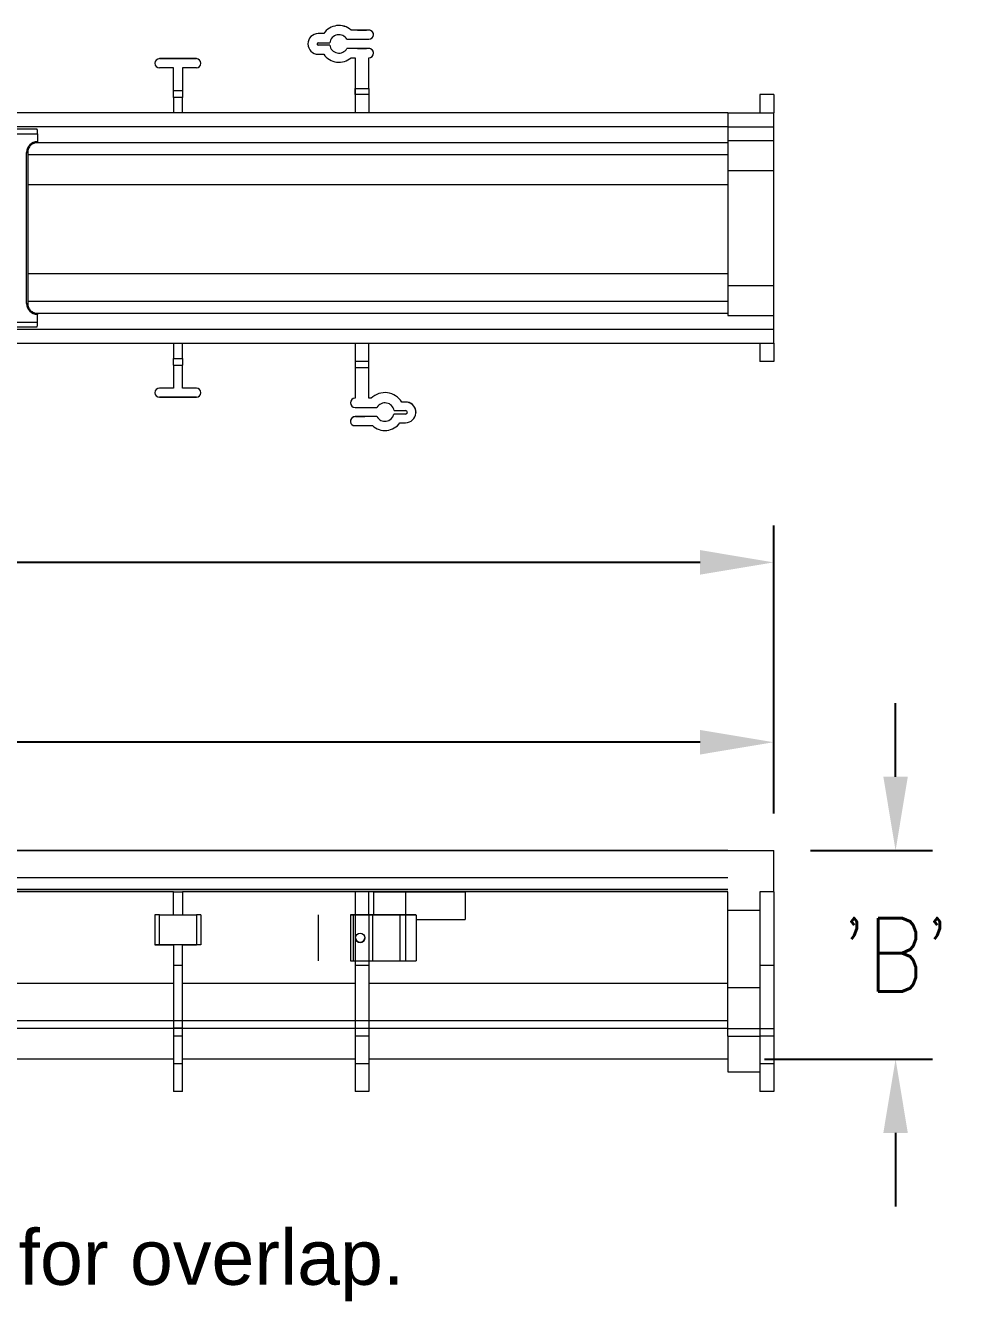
# Model space of a CAD drawing. Header units: inches. Extents: x -98 to 40, y -24 to 18.
# Drawn here: x 15.18 to 40.48, y -18.46 to 16.2 of the extents above; entities that cross this region are included whole.
import ezdxf

# ---------------------------------------------------------------- set-up
doc = ezdxf.new("R2010")
doc.units = ezdxf.units.IN
doc.header["$MEASUREMENT"] = 0
doc.styles.add('ROMANS', font='romans.shx')
doc.styles.add('Sales', font='romans.shx', dxfattribs={"width": 0.85})
doc.dimstyles.new('Sales', dxfattribs={"dimtxt": 1, "dimasz": 1, "dimexe": 0.5, "dimexo": 0.5, "dimgap": 0.09, "dimtad": 0, "dimtih": 1, "dimtoh": 1, "dimdec": 6, "dimzin": 0, "dimdsep": 46, "dimlunit": 5, "dimtxsty": 'Sales', "dimcen": 0, "dimclrd": 7, "dimclre": 7, "dimclrt": 7, "dimadec": 0, "dimazin": 0, "dimtfac": 0.85, "dimtdec": 6, "dimtix": 1, "dimtofl": 0, "dimtmove": 0, "dimatfit": 3, "dimfxl": 0, "dimtolj": 1, "dimtzin": 0, "dimarcsym": 0})

# ---------------------------------------------------------------- blocks, each defined once
blk = doc.blocks.new('A$C322A4C80')
at = {"lineweight": 0}
for p, q in [((0, 5.237), (19.94, 5.237)), ((19.925, 5.362), (0.015, 5.362)), ((19.94, 5.237), (19.94, 5.028)), ((19.936, 4.998), (19.936, 5.028)), ((19.936, 4.998), (19.936, 4.998)), ((19.642, 0.627), (19.642, 4.735)), ((19.642, 4.735), (19.672, 4.735)), ((19.672, 4.735), (19.672, 0.627)), ((19.642, 0.627), (19.672, 0.627)), ((19.936, 0.364), (19.936, 0.334)), ((19.936, 0.364), (19.936, 0.364)), ((0, 0.125), (19.94, 0.125)), ((19.94, 0.125), (19.94, 0.334)), ((0.015, 0), (19.925, 0))]:
    blk.add_line(p, q, dxfattribs=at)
at = {"lineweight": 0, "flags": 128}
for points in [[(19.936, 4.998), (19.91, 4.997), (19.885, 4.993), (19.859, 4.987), (19.835, 4.978), (19.811, 4.967), (19.789, 4.954), (19.768, 4.939), (19.749, 4.921), (19.732, 4.902), (19.716, 4.881), (19.703, 4.859), (19.692, 4.836), (19.683, 4.811), (19.677, 4.786), (19.673, 4.76), (19.672, 4.735)], [(19.94, 5.028), (19.94, 5.026), (19.94, 5.024), (19.94, 5.022), (19.94, 5.02), (19.94, 5.018), (19.94, 5.017), (19.94, 5.015), (19.94, 5.013), (19.939, 5.011), (19.939, 5.01), (19.939, 5.008), (19.939, 5.007), (19.939, 5.006), (19.939, 5.004), (19.938, 5.003), (19.938, 5.002), (19.938, 5.001), (19.938, 5), (19.937, 5), (19.937, 4.999), (19.937, 4.999), (19.937, 4.998), (19.937, 4.998), (19.936, 4.998)], [(19.672, 0.627), (19.673, 0.601), (19.677, 0.576), (19.683, 0.551), (19.692, 0.526), (19.703, 0.503), (19.716, 0.481), (19.732, 0.46), (19.749, 0.441), (19.768, 0.423), (19.789, 0.408), (19.812, 0.395), (19.835, 0.384), (19.859, 0.375), (19.885, 0.369), (19.91, 0.365), (19.936, 0.364)], [(19.94, 0.334), (19.94, 0.336), (19.94, 0.338), (19.94, 0.34), (19.94, 0.342), (19.94, 0.343), (19.94, 0.345), (19.94, 0.347), (19.94, 0.349), (19.939, 0.351), (19.939, 0.352), (19.939, 0.354), (19.939, 0.355), (19.939, 0.356), (19.939, 0.358), (19.938, 0.359), (19.938, 0.36), (19.938, 0.361), (19.938, 0.362), (19.937, 0.362), (19.937, 0.363), (19.937, 0.363), (19.937, 0.364), (19.937, 0.364), (19.936, 0.364)]]:
    blk.add_lwpolyline(points, dxfattribs=at)
at = {"lineweight": 0}
for centre, major_axis, ratio, start_param, end_param in [((19.925, 5.237), (0, -0.125), 0.122785, 1.570796, 3.141593), ((19.938, 4.732), (-0.248, 0.165), 0.992126, 5.303419, 6.866607), ((19.938, 4.732), (-0.248, 0.165), 0.992126, 5.290102, 5.303419), ((19.938, 0.63), (-0.248, -0.165), 0.992126, 5.699763, 7.262952), ((19.925, 0.125), (0, 0.125), 0.122785, 3.141593, 4.712389), ((19.938, 0.63), (-0.248, -0.165), 0.992126, 0.979767, 0.993083)]:
    blk.add_ellipse(centre, major_axis=major_axis, ratio=ratio, start_param=start_param, end_param=end_param, dxfattribs=at)
blk = doc.blocks.new('*D9')
at = {"color": 7, "lineweight": -2}
for p, q in [((38.825, -4.202), (38.825, -2.202)), ((36.513, -6.202), (39.825, -6.202)), ((35.263, -11.876), (39.825, -11.876)), ((38.825, -13.876), (38.825, -15.876))]:
    blk.add_line(p, q, dxfattribs=at)
at = {"color": 7}
for points in [[(38.492, -4.202), (39.158, -4.202), (38.825, -6.202)], [(38.492, -13.876), (39.158, -13.876), (38.825, -11.876)]]:
    blk.add_solid(points, dxfattribs=at)
at = {"layer": 'Defpoints', "color": 0}
for p in [(35.513, -6.202), (34.263, -11.876), (38.825, -11.876)]:
    blk.add_point(p, dxfattribs=at)
at = {"color": 7, "lineweight": 0, "insert": (38.825, -9.039), "char_height": 2, "attachment_point": 5, "style": 'Sales'}
blk.add_mtext("\\A1;'B'", dxfattribs=at)
blk = doc.blocks.new('*D10')
at = {"color": 7, "lineweight": -2}
for p, q in [((-44.487, -5.202), (-44.487, -2.264)), ((35.513, -5.202), (35.513, -2.264)), ((-42.487, -3.264), (-11.504, -3.264)), ((33.513, -3.264), (2.53, -3.264))]:
    blk.add_line(p, q, dxfattribs=at)
at = {"color": 7}
for points in [[(-42.487, -2.931), (-42.487, -3.598), (-44.487, -3.264)], [(33.513, -2.931), (33.513, -3.598), (35.513, -3.264)]]:
    blk.add_solid(points, dxfattribs=at)
at = {"layer": 'Defpoints', "color": 0}
for p in [(35.513, -3.264), (-44.487, -6.202), (35.513, -6.202)]:
    blk.add_point(p, dxfattribs=at)
at = {"color": 7, "lineweight": 0, "insert": (-4.487, -3.264), "char_height": 2, "attachment_point": 5, "style": 'Sales'}
blk.add_mtext('\\A1;80 [2032]', dxfattribs=at)
blk = doc.blocks.new('*D11')
at = {"color": 7, "lineweight": -2}
for p, q in [((-45.737, -5.952), (-45.737, 2.621)), ((35.513, -5.202), (35.513, 2.621)), ((-43.737, 1.621), (-12.748, 1.621)), ((33.513, 1.621), (2.524, 1.621))]:
    blk.add_line(p, q, dxfattribs=at)
at = {"color": 7}
for points in [[(-43.737, 1.955), (-43.737, 1.288), (-45.737, 1.621)], [(33.513, 1.955), (33.513, 1.288), (35.513, 1.621)]]:
    blk.add_solid(points, dxfattribs=at)
at = {"layer": 'Defpoints', "color": 0}
for p in [(-45.737, 1.621), (35.513, -6.202), (-45.737, -6.952)]:
    blk.add_point(p, dxfattribs=at)
at = {"color": 7, "lineweight": 0, "insert": (-5.112, 1.621), "char_height": 2, "attachment_point": 5, "style": 'Sales'}
blk.add_mtext('\\A1;81{\\H0.850000x;\\S1/4;} [2064]', dxfattribs=at)

msp = doc.modelspace()

# ---------------------------------------------------------------- linework, layer by layer
at = {"lineweight": 0}
for p, q in [((23.28699, 15.9854), (23.13792, 15.98537)), ((23.28699, 15.98539), (23.13792, 15.98537)), ((23.13792, 15.98537), (23.13792, 15.98537)), ((23.28699, 15.98539), (23.28699, 15.9854)), ((24.51295, 16.0794), (24.03113, 16.07932)), ((24.51295, 16.07939), (24.03113, 16.07931)), ((24.03113, 16.07931), (24.03113, 16.07932)), ((24.51295, 16.07939), (24.51295, 16.0794)), ((24.63797, 15.95439), (24.63797, 15.9544)), ((22.85677, 15.70417), (22.85677, 15.70417)), ((23.13797, 15.73537), (23.45242, 15.73542)), ((23.45243, 15.67302), (23.13798, 15.67297)), ((23.45243, 15.67302), (23.13798, 15.67297)), ((23.13798, 15.67297), (23.13798, 15.67297)), ((23.45243, 15.67302), (23.45243, 15.67302)), ((23.91696, 15.8293), (24.51299, 15.82939)), ((18.82555, 15.304), (19.82555, 15.304)), ((19.82555, 15.304), (18.82555, 15.304)), ((18.82555, 15.304), (18.82555, 15.304)), ((19.82555, 15.304), (19.82555, 15.304)), ((23.13802, 15.42297), (23.28706, 15.42299)), ((24.51295, 15.5794), (23.917, 15.5793)), ((24.51295, 15.57939), (23.917, 15.5793)), ((23.917, 15.5793), (23.917, 15.5793)), ((24.0313, 15.32933), (24.13799, 15.32922)), ((24.13799, 15.32922), (24.13805, 14.32951)), ((24.51295, 15.57939), (24.51295, 15.5794)), ((24.51304, 14.49697), (24.51299, 15.32939)), ((24.63797, 15.45439), (24.63797, 15.4544)), ((18.70055, 15.179), (18.70055, 15.179)), ((19.20055, 15.054), (18.82555, 15.054)), ((19.20055, 14.429), (19.20055, 15.054)), ((19.45055, 15.054), (19.45055, 14.429)), ((19.82555, 15.054), (19.45055, 15.054)), ((19.95055, 15.179), (19.95055, 15.179)), ((19.45055, 14.429), (19.20055, 14.429)), ((19.20055, 14.251), (19.20055, 14.429)), ((19.45055, 14.251), (19.20055, 14.251)), ((19.20055, 14.251), (19.20055, 13.82951)), ((19.45055, 14.429), (19.45055, 14.251)), ((19.45055, 13.82951), (19.45055, 14.251)), ((24.13805, 14.32951), (24.13805, 14.49697)), ((24.13805, 14.49697), (24.51304, 14.49697)), ((24.13805, 14.32951), (24.13805, 13.82951)), ((24.51305, 14.32951), (24.13805, 14.32951)), ((24.51304, 14.49697), (24.51305, 14.49697)), ((24.51305, 14.49697), (24.51305, 14.32951)), ((24.51305, 14.32951), (24.51305, 13.82951)), ((35.13805, 14.32951), (35.13805, 13.82951)), ((35.51305, 14.32951), (35.13805, 14.32951)), ((35.51305, 14.32951), (35.51305, 13.82951)), ((34.26305, 13.82951), (-44.48695, 13.82951)), ((34.26305, 13.82951), (34.26305, 13.45451)), ((34.26305, 13.82951), (35.51305, 13.82951)), ((35.51305, 13.45451), (35.51305, 13.82951)), ((34.26305, 13.45451), (-44.48695, 13.45451)), ((34.26305, 13.45451), (34.26305, 13.017)), ((34.26305, 13.45451), (35.51305, 13.45451)), ((35.51305, 13.07951), (35.51305, 13.45451)), ((34.26305, 13.017), (15.4602, 13.017)), ((34.26305, 13.07951), (35.51305, 13.07951)), ((34.26305, 13.017), (34.26305, 12.70451)), ((35.51305, 12.26651), (35.51305, 13.07951)), ((15.24473, 12.70451), (34.26305, 12.70451)), ((34.26305, 12.70451), (34.26305, 11.88118)), ((34.26305, 12.26651), (35.51305, 12.26651)), ((35.51305, 9.14251), (35.51305, 12.26651)), ((34.26305, 11.88118), (15.24473, 11.88118)), ((34.26305, 11.88118), (34.26305, 9.45559)), ((34.26305, 9.45559), (15.24473, 9.45559)), ((34.26305, 9.45559), (34.26305, 8.70451)), ((34.26305, 9.14251), (35.51305, 9.14251)), ((35.51305, 8.32951), (35.51305, 9.14251)), ((34.26305, 8.70451), (15.24473, 8.70451)), ((25.01305, 8.70451), (24.63805, 8.70451)), ((24.63805, 8.70451), (24.63805, 8.70451)), ((25.01305, 8.70451), (24.63805, 8.70451)), ((24.63805, 8.70451), (24.63805, 8.70451)), ((25.01305, 8.70451), (25.01305, 8.70451)), ((25.01305, 8.70451), (25.01305, 8.70451)), ((27.01305, 8.70451), (27.01305, 8.70451)), ((27.57805, 8.70451), (27.01305, 8.70451)), ((27.57805, 8.70451), (27.01305, 8.70451)), ((27.57805, 8.70451), (27.57805, 8.70451)), ((34.26305, 8.70451), (34.26305, 8.39201)), ((15.46011, 8.39201), (34.26305, 8.39201)), ((34.26305, 8.39201), (34.26305, 8.32951)), ((34.26305, 8.32951), (35.51305, 8.32951)), ((35.51305, 7.95451), (35.51305, 8.32951)), ((-44.48695, 7.95451), (35.51305, 7.95451)), ((35.51305, 7.57951), (35.51305, 7.95451)), ((-44.48695, 7.57951), (35.51305, 7.57951)), ((19.20055, 7.57951), (19.20055, 7.158)), ((19.45055, 7.158), (19.45055, 7.57951)), ((24.13805, 7.57951), (24.13805, 7.07951)), ((24.51305, 7.07951), (24.51305, 7.57951)), ((35.13805, 7.57951), (35.13805, 7.07951)), ((35.51305, 7.57951), (35.51305, 7.07951)), ((19.20055, 7.158), (19.45055, 7.158)), ((19.20055, 6.98001), (19.20055, 7.158)), ((19.20055, 6.98001), (19.45055, 6.98001)), ((19.20055, 6.98001), (19.20055, 6.35501)), ((19.45055, 7.158), (19.45055, 6.98001)), ((19.45055, 6.35501), (19.45055, 6.98001)), ((24.13805, 7.07951), (24.13805, 6.91204)), ((24.51305, 7.07951), (24.13805, 7.07951)), ((24.51305, 6.91204), (24.51305, 7.07951)), ((35.51305, 7.07951), (35.13805, 7.07951)), ((24.13805, 6.91204), (24.13805, 6.07951)), ((24.13805, 6.91204), (24.51305, 6.91204)), ((24.51305, 6.07951), (24.51305, 6.91204)), ((19.20055, 6.35501), (18.82555, 6.35501)), ((19.82555, 6.35501), (19.45055, 6.35501)), ((18.70055, 6.23001), (18.70055, 6.23001)), ((18.82555, 6.10501), (19.82555, 6.10501)), ((18.82555, 6.10501), (18.82555, 6.10501)), ((19.82555, 6.10501), (18.82555, 6.10501)), ((19.82555, 6.10501), (19.82555, 6.10501)), ((19.95055, 6.23001), (19.95055, 6.23001)), ((24.01305, 5.95451), (24.01305, 5.95451)), ((24.57936, 6.07951), (24.51305, 6.07951)), ((24.57936, 6.07951), (24.51305, 6.07951)), ((24.57936, 6.07951), (24.57936, 6.07951)), ((25.55966, 5.97319), (25.40466, 5.97319)), ((25.40466, 5.97318), (25.40466, 5.97319)), ((25.55966, 5.97318), (25.40466, 5.97318)), ((25.55966, 5.97318), (25.55966, 5.97319)), ((24.73404, 5.57951), (24.13662, 5.57951)), ((24.13662, 5.57951), (24.13662, 5.57951)), ((24.73404, 5.57951), (24.13662, 5.57951)), ((24.13805, 5.82951), (24.73404, 5.82951)), ((24.73404, 5.57951), (24.73404, 5.57951)), ((25.51298, 5.64904), (25.19431, 5.64904)), ((25.19431, 5.64903), (25.19431, 5.64904)), ((25.51298, 5.64903), (25.19431, 5.64903)), ((25.19761, 5.74273), (25.51298, 5.74273)), ((25.51298, 5.64903), (25.51298, 5.64904)), ((25.79418, 5.69588), (25.79418, 5.69589)), ((24.01305, 5.45451), (24.01305, 5.45452)), ((24.08833, 5.33983), (24.60848, 5.33983)), ((25.35798, 5.41468), (25.51298, 5.41468)), ((-44.48695, -6.20167), (35.51305, -6.20167)), ((34.26305, -6.20167), (-44.48695, -6.20167)), ((34.26305, -6.20167), (34.26305, -6.20167)), ((35.51305, -7.32667), (35.51305, -6.20167)), ((-45.73695, -7.26417), (34.26305, -7.26417)), ((34.26305, -7.26417), (-45.73695, -7.26417)), ((34.26305, -6.95167), (-45.23693, -6.95167)), ((19.20055, -7.32667), (12.20055, -7.32667)), ((19.20055, -7.32667), (19.45055, -7.32667)), ((19.20055, -7.95166), (19.20055, -7.32667)), ((24.13805, -7.32667), (19.45055, -7.32667)), ((19.45055, -7.32667), (19.45055, -7.95166)), ((24.13805, -7.32667), (24.13805, -7.95167)), ((24.51305, -7.32667), (24.13805, -7.32667)), ((34.26305, -7.32667), (24.51305, -7.32667)), ((24.51305, -7.95167), (24.51305, -7.32667)), ((24.63805, -7.32669), (25.01305, -7.32669)), ((24.63805, -7.32669), (24.63805, -7.32669)), ((24.63805, -7.32669), (25.51305, -7.32669)), ((24.63805, -7.32669), (24.63805, -7.9517)), ((25.01305, -7.32669), (26.2922, -7.32669)), ((25.51305, -7.32669), (25.01305, -7.32669)), ((25.51305, -7.32667), (25.51305, -7.32667)), ((25.51305, -7.32667), (25.51305, -7.32669)), ((25.51305, -7.32669), (25.51305, -7.32669)), ((25.51305, -7.32669), (25.51305, -7.32669)), ((25.51305, -7.32669), (25.51305, -7.9517)), ((26.2922, -7.32669), (27.13218, -7.32669)), ((27.13218, -7.32669), (27.13218, -8.07669)), ((34.26305, -7.82667), (34.26305, -7.32667)), ((35.13805, -7.32667), (35.13805, -9.32667)), ((35.51305, -7.32667), (35.13805, -7.32667)), ((35.51305, -7.32667), (35.51305, -9.32667)), ((18.70055, -7.95166), (18.70055, -8.76416)), ((18.82555, -7.95166), (19.82555, -7.95166)), ((18.82555, -8.76416), (18.82555, -7.95166)), ((19.82555, -7.95166), (19.82555, -8.76416)), ((19.95055, -7.95166), (19.95055, -8.76416)), ((23.13792, -7.95166), (23.13792, -9.20166)), ((23.13797, -7.95166), (23.13797, -9.20166)), ((23.13798, -7.95166), (23.13798, -9.20166)), ((23.13802, -7.95166), (23.13802, -9.20166)), ((24.01305, -7.9517), (24.01305, -9.2017)), ((24.01305, -7.9517), (24.01305, -7.9517)), ((24.08833, -7.9517), (24.08833, -9.2017)), ((24.08833, -7.9517), (24.60848, -7.9517)), ((24.73404, -7.9517), (24.13662, -7.9517)), ((24.13805, -7.95167), (24.13805, -7.95169)), ((24.13805, -7.95167), (24.51305, -7.95167)), ((24.13805, -7.95169), (24.13805, -7.9517)), ((24.13805, -7.95169), (24.51305, -7.95169)), ((24.13805, -7.9517), (24.13805, -9.2017)), ((24.13805, -7.9517), (24.73404, -7.9517)), ((24.13805, -7.9517), (24.13805, -7.9517)), ((24.51295, -7.95166), (24.51295, -9.20166)), ((24.51295, -7.95166), (24.51295, -7.95166)), ((24.51299, -7.95166), (24.51299, -7.95166)), ((24.51305, -7.95167), (24.51305, -7.95169)), ((24.51305, -7.9517), (24.51305, -7.95169)), ((24.57936, -7.9517), (24.51305, -7.9517)), ((24.60848, -7.9517), (24.60848, -9.2017)), ((24.73404, -7.9517), (24.73404, -7.9517)), ((25.51298, -7.9517), (25.19431, -7.9517)), ((25.19761, -7.9517), (25.51298, -7.9517)), ((25.35798, -7.9517), (25.35798, -9.2017)), ((25.35798, -7.9517), (25.51298, -7.9517)), ((25.55966, -7.9517), (25.40466, -7.9517)), ((25.51298, -7.9517), (25.51298, -7.9517)), ((25.51298, -7.9517), (25.51298, -9.2017)), ((25.51305, -7.9517), (25.51305, -8.07669)), ((25.79418, -7.9517), (25.79418, -9.2017)), ((34.26305, -7.82667), (35.13805, -7.82667)), ((34.26305, -9.92867), (34.26305, -7.82667)), ((19.82555, -8.76416), (18.82555, -8.76416)), ((18.82555, -8.76416), (19.20055, -8.76416)), ((18.82555, -8.76416), (18.82555, -8.76416)), ((19.20055, -8.76416), (19.20055, -9.32667)), ((19.20055, -8.76416), (19.20055, -8.76416)), ((19.45055, -8.76416), (19.20055, -8.76416)), ((19.45055, -9.32667), (19.45055, -8.76416)), ((19.45055, -8.76416), (19.82555, -8.76416)), ((19.45055, -8.76416), (19.45055, -8.76416)), ((19.82555, -8.76416), (19.82555, -8.76416)), ((19.45055, -9.32667), (19.20055, -9.32667)), ((19.20055, -9.32667), (19.20055, -11.25167)), ((19.45055, -11.25167), (19.45055, -9.32667)), ((24.08833, -9.2017), (24.60848, -9.2017)), ((24.13805, -9.2017), (24.13805, -9.32667)), ((24.13805, -9.32667), (24.13805, -11.25167)), ((24.51305, -9.32667), (24.13805, -9.32667)), ((24.51305, -9.2017), (24.51305, -9.32667)), ((24.51305, -9.32667), (24.51305, -11.25167)), ((25.35798, -9.2017), (25.51298, -9.2017)), ((35.13805, -9.32667), (35.13805, -11.25167)), ((35.51305, -9.32667), (35.13805, -9.32667)), ((35.51305, -9.32667), (35.51305, -11.25167)), ((19.20055, -9.81537), (12.20055, -9.81537)), ((24.13805, -9.81537), (19.45055, -9.81537)), ((34.26305, -9.81537), (24.51305, -9.81537)), ((34.26305, -9.92867), (35.13805, -9.92867)), ((34.26305, -11.24667), (34.26305, -9.92867)), ((34.26305, -10.83187), (-45.73695, -10.83187)), ((34.26305, -11.03937), (-45.73695, -11.03937)), ((19.20055, -11.03937), (12.20055, -11.03937)), ((19.45055, -11.03448), (19.20055, -11.03448)), ((24.13805, -11.03937), (19.45055, -11.03937)), ((24.51305, -11.04038), (24.13805, -11.04038)), ((34.26305, -11.03937), (24.51305, -11.03937)), ((34.26305, -11.03888), (35.51305, -11.03888)), ((34.26305, -11.03888), (35.51305, -11.03888)), ((19.20055, -11.25167), (19.20055, -12.00167)), ((19.45055, -11.25167), (19.20055, -11.25167)), ((19.45055, -12.00167), (19.45055, -11.25167)), ((24.13805, -11.25167), (24.13805, -12.00167)), ((24.51305, -11.25167), (24.13805, -11.25167)), ((24.51305, -11.25167), (24.51305, -12.00167)), ((34.26305, -11.24667), (35.13805, -11.24667)), ((34.26305, -11.24667), (34.26305, -12.21974)), ((35.13805, -11.25167), (35.13805, -12.00167)), ((35.51305, -11.25167), (35.13805, -11.25167)), ((35.51305, -11.25167), (35.51305, -12.00167)), ((19.20055, -11.87594), (12.20055, -11.87594)), ((19.20055, -12.00167), (19.20055, -12.75167)), ((19.45055, -12.00167), (19.20055, -12.00167)), ((24.13805, -11.87594), (19.45055, -11.87594)), ((19.45055, -12.75167), (19.45055, -12.00167)), ((24.13805, -12.00167), (24.13805, -12.75167)), ((24.51305, -12.00167), (24.13805, -12.00167)), ((34.26305, -11.87594), (24.51305, -11.87594)), ((24.51305, -12.00167), (24.51305, -12.75167)), ((35.13805, -12.00167), (35.13805, -12.75167)), ((35.51305, -12.00167), (35.13805, -12.00167)), ((35.51305, -12.00167), (35.51305, -12.75167)), ((34.26305, -12.21974), (35.13805, -12.21974)), ((19.45055, -12.75167), (19.20055, -12.75167)), ((24.51305, -12.75167), (24.13805, -12.75167)), ((35.51305, -12.75167), (35.13805, -12.75167))]:
    msp.add_line(p, q, dxfattribs=at)
msp.add_circle((24.27583, -8.5767), 0.125, dxfattribs=at)
for centre, radius, start, end in [((23.13797, 15.70417), 0.2812, 90.009351, 270.009351), ((23.13797, 15.70417), 0.2812, 90.009351, 180), ((23.70047, 15.70427), 0.5, 48.599729, 145.787414), ((23.70047, 15.70426), 0.5, 48.599729, 145.787414), ((23.70047, 15.70426), 0.25, 30.009351, 172.840145), ((24.51297, 15.9544), 0.125, 0, 90.009351), ((24.51297, 15.95439), 0.125, 270.009351, 90.009351), ((23.13797, 15.70417), 0.0312, 90.009351, 270.009351), ((23.13797, 15.70417), 0.0312, 180.00444, 270.009351), ((23.70047, 15.70426), 0.25, 187.178557, 330.009351), ((23.70047, 15.70427), 0.25, 187.178557, 330.009351), ((18.82555, 15.179), 0.125, 90, 270), ((18.82555, 15.179), 0.125, 90, 180), ((19.82555, 15.179), 0.125, 270, 90), ((19.82555, 15.179), 0.125, 0, 90), ((23.70047, 15.70426), 0.50002, 214.229563, 311.425009), ((24.51297, 15.4544), 0.125, 0, 90.009344), ((24.51297, 15.45439), 0.125, 270.009383, 90.009345), ((25.51317, 10.70434), 2.4998, 306.869842, 306.869898), ((25.51297, 10.70461), 2.50012, 306.869731, 306.869898), ((25.51246, 10.70475), 2.87534, 315.92075, 315.920791), ((18.82555, 6.23001), 0.125, 90, 270), ((19.82555, 6.23001), 0.125, 270, 90), ((18.82555, 6.23001), 0.125, 180, 270), ((19.82555, 6.23001), 0.125, 270, 0), ((24.13805, 5.95451), 0.125, 90, 180), ((24.13805, 5.95451), 0.125, 90, 270), ((24.95055, 5.70451), 0.52764, 30.610498, 134.707368), ((24.95055, 5.70451), 0.52764, 30.610498, 134.707368), ((24.95055, 5.70451), 0.25, 8.795387, 150), ((25.51298, 5.69588), 0.2812, 270, 80.444376), ((25.51298, 5.69589), 0.2812, 0, 80.444376), ((24.13805, 5.45452), 0.125, 90.653414, 180), ((24.13805, 5.45451), 0.125, 90.653414, 246.562409), ((24.95055, 5.70451), 0.25, 210, 347.179715), ((24.95055, 5.70451), 0.25, 210, 347.179715), ((25.51298, 5.69588), 0.04685, 270, 90), ((25.51298, 5.69589), 0.04685, 270, 359.997043), ((24.95055, 5.70451), 0.5, 226.832534, 324.574291), ((24.27583, -8.5767), 0.125, 180.000213, 359.999788), ((24.27583, -8.57669), 0.125, 180.001108, 359.998892), ((24.27583, -8.5767), 0.125, 180.000434, 359.999566)]:
    msp.add_arc(centre, radius, start, end, dxfattribs=at)
for centre, major_axis in [((24.32545, 16.07936), (0.125, 0.00002)), ((24.32553, 15.57936), (0.125, 0.00002)), ((24.27583, 5.57951), (0.125, 0))]:
    msp.add_ellipse(centre, major_axis=major_axis, ratio=0.00001, dxfattribs=at)
for centre, major_axis, start_param, end_param in [((25.51305, -7.32668), (-2.5, 0), 1.57079548, 1.88773527), ((25.51271, -7.32668), (2.875, 0), 4.71250688, 5.31076281), ((18.82555, -7.95166), (-0.125, 0), 4.71238898, 6.28317808), ((19.82555, -7.95166), (0.125, 0), 0.00000668, 1.57079967), ((24.13805, -7.9517), (-0.125, 0), 4.72379321, 7.44492033), ((24.13805, -7.9517), (-0.125, 0), 4.71238898, 7.85398163), ((24.95055, -7.9517), (-0.52764, 0), 3.67584663, 5.49267975), ((24.95055, -7.9517), (0.5, 0), 3.95897456, 5.66489005), ((24.95055, -7.9517), (0.25, 0), 0.15350847, 2.61799388), ((24.95055, -7.9517), (0.25, 0), 3.66520074, 6.05943954), ((25.51298, -7.9517), (0.2812, 0), 4.71238898, 7.68720479), ((25.51298, -7.9517), (0.04685, 0), 4.71239031, 6.28318797), ((25.51271, -8.07668), (2.875, 0), 4.81044974, 5.3107581), ((18.82555, -8.76416), (-0.125, 0), 4.71238898, 7.85398163), ((19.82555, -8.76416), (0.125, 0), 6.28318473, 7.85398163), ((24.13805, -9.2017), (-0.125, 0), 0.00000489, 1.16173603), ((24.95055, -9.2017), (0.5, 0), 3.95897456, 5.66489005), ((25.51298, -9.2017), (0.2812, 0), 4.71238898, 6.28318904)]:
    msp.add_ellipse(centre, major_axis=major_axis, ratio=0.00001, start_param=start_param, end_param=end_param, dxfattribs=at)

# ---------------------------------------------------------------- block references
msp.add_blockref('A$C322A4C80', (-4.42695, 8.02355), dxfattribs=at)

# ---------------------------------------------------------------- texts
at = {"lineweight": 0, "insert": (-5.99848, -17.47934), "char_height": 1.5, "width": 68.4914901, "attachment_point": 5, "style": 'ROMANS'}
msp.add_mtext('{\\fArial|b0|i0|c0|p34;NOTE: + Actual Channel length is 81 1/4 [2064] to allow for overlap.}', dxfattribs=at)

# ---------------------------------------------------------------- dimensions: what is measured, and where the dimension line sits
at = {"lineweight": 0}
dim = msp.add_linear_dim(base=(-45.73695, 1.62145), p1=(35.51305, -6.20167), p2=(-45.73695, -6.95167), dimstyle='Sales', override={"dimtxt": 2, "dimasz": 2, "dimexe": 1, "dimexo": 1, "dimgap": 0.5, "dimdec": 4, "dimtdec": 4}, dxfattribs=at)
dim.commit()
dim.dimension.update_dxf_attribs({"geometry": '*D11', "text_midpoint": (-5.11195, 1.62145), "dimtype": 160})
dim = msp.add_linear_dim(base=(35.51305, -3.26444), p1=(-44.48695, -6.20167), p2=(35.51305, -6.20167), dimstyle='Sales', override={"dimtxt": 2, "dimasz": 2, "dimexe": 1, "dimexo": 1, "dimgap": 0.5, "dimdec": 4, "dimtdec": 4}, dxfattribs=at)
dim.commit()
dim.dimension.update_dxf_attribs({"geometry": '*D10', "text_midpoint": (-4.48695, -3.26444)})
dim = msp.add_linear_dim(base=(38.82509, -11.87594), p1=(35.51305, -6.20167), p2=(34.26305, -11.87594), angle=90, text="'B'", dimstyle='Sales', override={"dimtxt": 2, "dimasz": 2, "dimexe": 1, "dimexo": 1, "dimgap": 0.5, "dimdec": 4, "dimtdec": 4}, dxfattribs=at)
dim.commit()
dim.dimension.update_dxf_attribs({"geometry": '*D9', "text_midpoint": (38.82509, -9.0388)})

doc.saveas('drawing.dxf')
